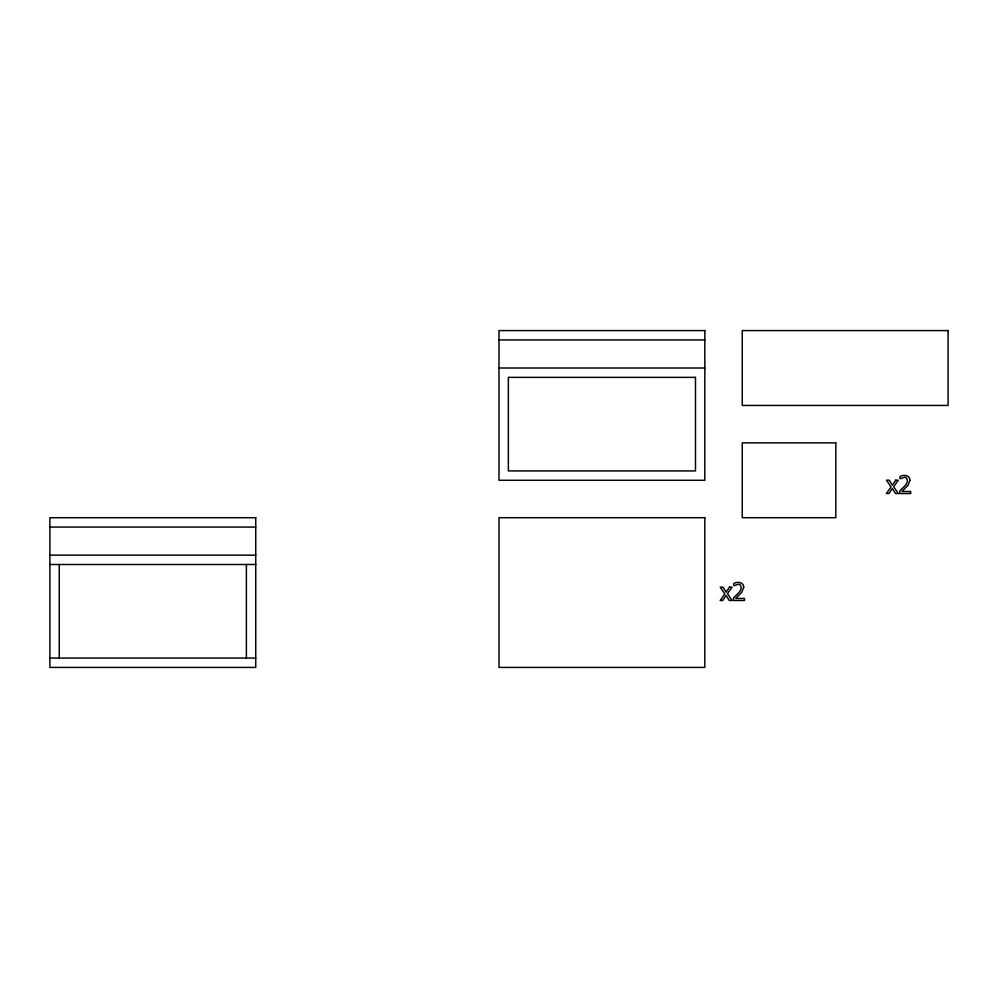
<?xml version="1.0" encoding="UTF-8"?>
<svg xmlns="http://www.w3.org/2000/svg" width="998" height="998" viewBox="0 0 998 998"><rect width="100%" height="100%" fill="white"/><g stroke="black" fill="none" stroke-linecap="round" stroke-linejoin="round"><path stroke-width="1.5" d="M499 339.944L704.837 339.944M499 368.012L704.837 368.012M49.9 527.069L255.738 527.069M49.9 555.138L255.738 555.138M49.9 564.494L255.738 564.494M49.9 658.056L255.738 658.056M246.381 564.494L246.381 658.056M59.256 564.494L59.256 658.056M743.722 587.236L741.739 592.338L735.726 598.451L744.471 598.451L744.471 600.497L733.48 600.497L733.48 598.002C736.399 594.583 743.41 590.317 740.416 585.115C738.108 581.984 732.457 589.007 733.854 583.406C737.347 581.323 743.922 582.096 743.722 587.236M909.951 480.275L907.968 485.377L901.942 491.49L910.687 491.49L910.687 493.536L899.709 493.536L899.709 491.041C902.616 487.623 909.64 483.356 906.633 478.167C904.325 475.023 898.674 482.046 900.071 476.458C903.577 474.362 910.151 475.148 909.951 480.275M729.501 587.148L726.207 592.151L722.989 587.148L720.232 587.148L724.822 593.872L720.182 600.497L722.727 600.497L726.07 595.457L729.301 600.497L732.058 600.497L727.455 593.723L732.058 587.148L729.501 587.148M895.73 480.188L892.424 485.19L889.218 480.188L886.461 480.188L891.039 486.924L886.411 493.536L888.956 493.536L892.287 488.496L895.53 493.536L898.287 493.536L893.672 486.762L898.287 480.188L895.73 480.188M704.837 330.588L499 330.588L499 480.288L704.837 480.288L704.837 330.588M948.1 330.588L742.263 330.588L742.263 405.438L948.1 405.438L948.1 330.588M695.481 377.369L508.356 377.369L508.356 470.931L695.481 470.931L695.481 377.369M835.825 442.863L742.263 442.863L742.263 517.712L835.825 517.712L835.825 442.863M255.738 517.712L49.9 517.712L49.9 667.413L255.738 667.413L255.738 517.712M704.837 517.712L499 517.712L499 667.413L704.837 667.413L704.837 517.712"/></g></svg>
